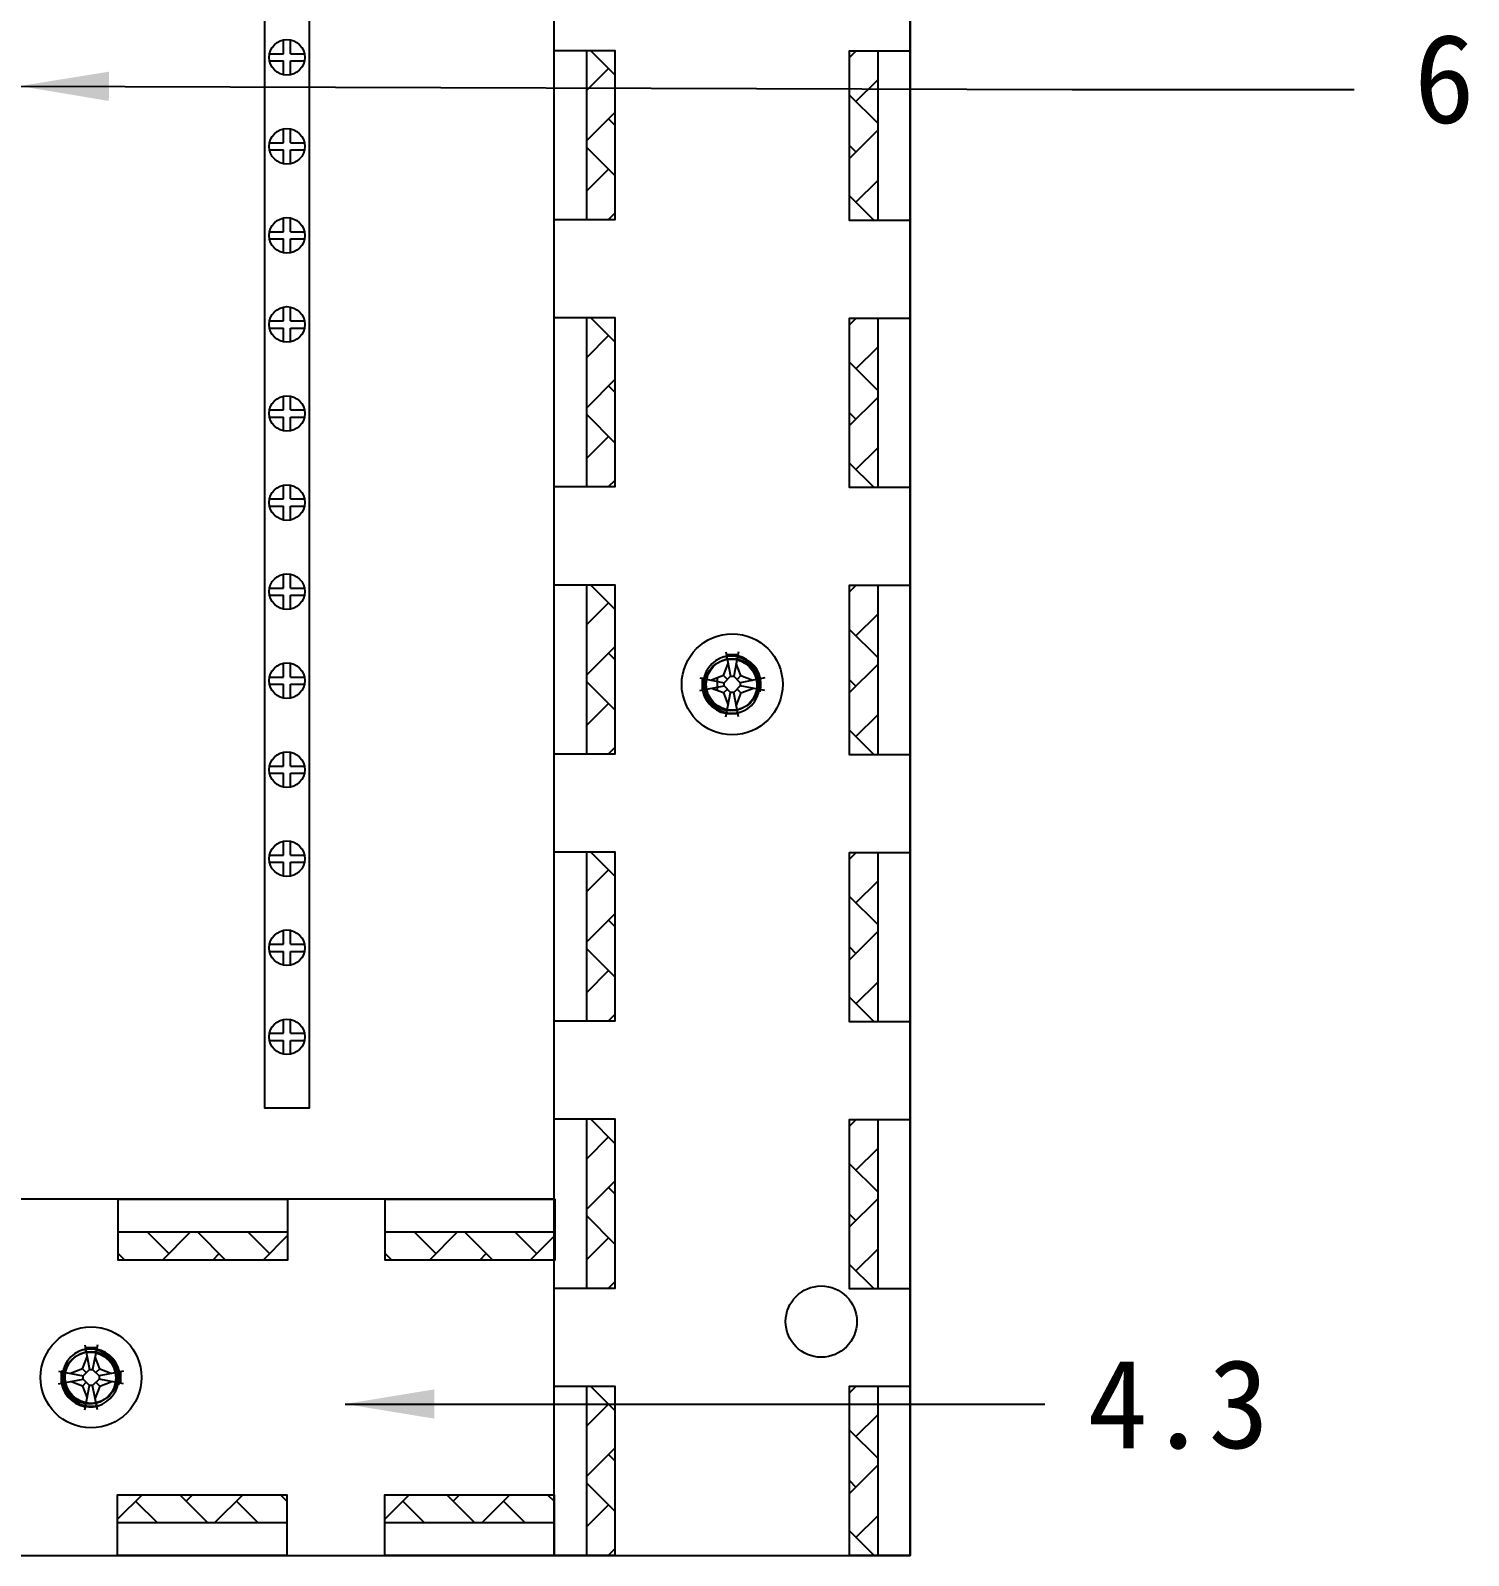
# Model space of a CAD drawing. Header units: millimetres. Extents: x 547 to 2149, y 622 to 1790.
# Drawn here: x 1330.23 to 1370.6, y 1645.39 to 1688.2 of the extents above; entities that cross this region are included whole.
import ezdxf

# ---------------------------------------------------------------- set-up
doc = ezdxf.new("R2010")
doc.units = ezdxf.units.MM
doc.linetypes.add('ACAD_ISO02W100', pattern=[15, 12, -3])
for name, color, linetype in [('元器件与线路', 7, 'Continuous'), ('英文数字标注', 3, 'Continuous'), ('虚线', 7, 'ACAD_ISO02W100')]:
    doc.layers.add(name, color=color, linetype=linetype)
doc.styles.get("Standard").update_dxf_attribs({"font": 'txt', "bigfont": 'gbcbig.shx'})
doc.dimstyles.get("Standard").update_dxf_attribs({"dimtxt": 2, "dimasz": 3, "dimexe": 0.18, "dimexo": 0.0625, "dimgap": 0.09, "dimtad": 0, "dimtih": 1, "dimtoh": 1, "dimdec": 4, "dimzin": 0, "dimdsep": 46, "dimtxsty": 'Standard', "dimcen": 0.09, "dimaunit": 1, "dimadec": 0, "dimazin": 0, "dimtfac": 1, "dimtdec": 4, "dimtofl": 0, "dimtmove": 0, "dimatfit": 3, "dimfxl": 0, "dimtolj": 1, "dimtzin": 0, "dimarcsym": 0})

msp = doc.modelspace()

# ---------------------------------------------------------------- hatches: boundary and pattern name
at = {"layer": '元器件与线路'}
h = msp.add_hatch(dxfattribs=at)
h.set_pattern_fill('AR-HBONE', color=256, scale=0.25, angle=90, style=0)
h.set_pattern_definition([(135, (1468.7883, 2113.521), (-1.4142136, 2e-14), [3, -1]), (225, (1468.0812, 2114.2281), (-1.4142136, 2e-14), [3, -1])])
h.paths.add_polyline_path([(1346.638, 1687.643), (1345.849, 1687.643), (1345.849, 1682.887), (1346.638, 1682.887)])
h = msp.add_hatch(dxfattribs=at)
h.set_pattern_fill('AR-HBONE', color=256, scale=0.25, angle=-90, style=0)
h.set_pattern_definition([(315, (1231.0777, 1256.9921), (1.4142136, -2e-14), [3, -1]), (45, (1231.7848, 1256.285), (1.4142136, -2e-14), [3, -1])])
h.paths.add_polyline_path([(1354.017, 1682.87), (1354.017, 1687.627), (1353.228, 1687.627), (1353.228, 1682.87)])
h = msp.add_hatch(dxfattribs=at)
h.set_pattern_fill('AR-HBONE', color=256, scale=0.25, angle=90, style=0)
h.set_pattern_definition([(135, (1468.7883, 2106.021), (-1.4142136, 2e-14), [3, -1]), (225, (1468.0812, 2106.7281), (-1.4142136, 2e-14), [3, -1])])
h.paths.add_polyline_path([(1346.638, 1680.143), (1345.849, 1680.143), (1345.849, 1675.387), (1346.638, 1675.387)])
h = msp.add_hatch(dxfattribs=at)
h.set_pattern_fill('AR-HBONE', color=256, scale=0.25, angle=-90, style=0)
h.set_pattern_definition([(315, (1231.0777, 1249.4921), (1.4142136, -2e-14), [3, -1]), (45, (1231.7848, 1248.785), (1.4142136, -2e-14), [3, -1])])
h.paths.add_polyline_path([(1354.017, 1675.37), (1354.017, 1680.127), (1353.228, 1680.127), (1353.228, 1675.37)])
h = msp.add_hatch(dxfattribs=at)
h.set_pattern_fill('AR-HBONE', color=256, scale=0.25, angle=90, style=0)
h.set_pattern_definition([(135, (1468.7883, 2098.521), (-1.4142136, 2e-14), [3, -1]), (225, (1468.0812, 2099.2281), (-1.4142136, 2e-14), [3, -1])])
h.paths.add_polyline_path([(1346.638, 1672.643), (1345.849, 1672.643), (1345.849, 1667.887), (1346.638, 1667.887)])
h = msp.add_hatch(dxfattribs=at)
h.set_pattern_fill('AR-HBONE', color=256, scale=0.25, angle=-90, style=0)
h.set_pattern_definition([(315, (1231.0777, 1241.9921), (1.4142136, -2e-14), [3, -1]), (45, (1231.7848, 1241.285), (1.4142136, -2e-14), [3, -1])])
h.paths.add_polyline_path([(1354.017, 1667.87), (1354.017, 1672.627), (1353.228, 1672.627), (1353.228, 1667.87)])
h = msp.add_hatch(dxfattribs=at)
h.set_pattern_fill('AR-HBONE', color=256, scale=0.25, angle=90, style=0)
h.set_pattern_definition([(135, (1468.7883, 2091.021), (-1.4142136, 2e-14), [3, -1]), (225, (1468.0812, 2091.7281), (-1.4142136, 2e-14), [3, -1])])
h.paths.add_polyline_path([(1346.638, 1665.143), (1345.849, 1665.143), (1345.849, 1660.387), (1346.638, 1660.387)])
h = msp.add_hatch(dxfattribs=at)
h.set_pattern_fill('AR-HBONE', color=256, scale=0.25, angle=-90, style=0)
h.set_pattern_definition([(315, (1231.0777, 1234.4921), (1.4142136, -2e-14), [3, -1]), (45, (1231.7848, 1233.785), (1.4142136, -2e-14), [3, -1])])
h.paths.add_polyline_path([(1354.017, 1660.37), (1354.017, 1665.127), (1353.228, 1665.127), (1353.228, 1660.37)])
h = msp.add_hatch(dxfattribs=at)
h.set_pattern_fill('AR-HBONE', color=256, scale=0.25, angle=90, style=0)
h.set_pattern_definition([(135, (1468.7883, 2083.521), (-1.4142136, 2e-14), [3, -1]), (225, (1468.0812, 2084.2281), (-1.4142136, 2e-14), [3, -1])])
h.paths.add_polyline_path([(1346.638, 1657.643), (1345.849, 1657.643), (1345.849, 1652.887), (1346.638, 1652.887)])
h = msp.add_hatch(dxfattribs=at)
h.set_pattern_fill('AR-HBONE', color=256, scale=0.25, angle=-90, style=0)
h.set_pattern_definition([(315, (1231.0777, 1226.9921), (1.4142136, -2e-14), [3, -1]), (45, (1231.7848, 1226.285), (1.4142136, -2e-14), [3, -1])])
h.paths.add_polyline_path([(1354.017, 1652.87), (1354.017, 1657.627), (1353.228, 1657.627), (1353.228, 1652.87)])
h = msp.add_hatch(dxfattribs=at)
h.set_pattern_fill('AR-HBONE', color=256, scale=0.25, style=0)
h.set_pattern_definition([(45, (1763.3276, 1531.5312), (1e-16, 1.4142136), [3, -1]), (135, (1764.0347, 1532.2383), (1e-16, 1.4142136), [3, -1])])
h.paths.add_polyline_path([(1337.45, 1654.47), (1332.693, 1654.47), (1332.693, 1653.682), (1337.45, 1653.682)])
h = msp.add_hatch(dxfattribs=at)
h.set_pattern_fill('AR-HBONE', color=256, scale=0.25, style=0)
h.set_pattern_definition([(45, (1770.8276, 1531.5312), (1e-16, 1.4142136), [3, -1]), (135, (1771.5347, 1532.2383), (1e-16, 1.4142136), [3, -1])])
h.paths.add_polyline_path([(1344.95, 1654.47), (1340.193, 1654.47), (1340.193, 1653.682), (1344.95, 1653.682)])
h = msp.add_hatch(dxfattribs=at)
h.set_pattern_fill('AR-HBONE', color=256, scale=0.25, angle=90, style=0)
h.set_pattern_definition([(135, (1468.7883, 2076.021), (-1.4142136, 2e-14), [3, -1]), (225, (1468.0812, 2076.7281), (-1.4142136, 2e-14), [3, -1])])
h.paths.add_polyline_path([(1346.638, 1650.143), (1345.849, 1650.143), (1345.849, 1645.387), (1346.638, 1645.387)])
h = msp.add_hatch(dxfattribs=at)
h.set_pattern_fill('AR-HBONE', color=256, scale=0.25, angle=-90, style=0)
h.set_pattern_definition([(315, (1231.0777, 1219.509), (1.4142136, -2e-14), [3, -1]), (45, (1231.7848, 1218.8019), (1.4142136, -2e-14), [3, -1])])
h.paths.add_polyline_path([(1354.017, 1645.387), (1354.017, 1650.143), (1353.228, 1650.143), (1353.228, 1645.387)])
h = msp.add_hatch(dxfattribs=at)
h.set_pattern_fill('AR-HBONE', color=256, scale=0.25, angle=180, style=0)
h.set_pattern_definition([(225, (906.7987, 1769.2419), (-3e-16, -1.4142136), [3, -1]), (315, (906.0916, 1768.5348), (-3e-16, -1.4142136), [3, -1])])
h.paths.add_polyline_path([(1332.676, 1647.092), (1332.676, 1646.303), (1337.433, 1646.303), (1337.433, 1647.092)])
h = msp.add_hatch(dxfattribs=at)
h.set_pattern_fill('AR-HBONE', color=256, scale=0.25, angle=180, style=0)
h.set_pattern_definition([(225, (914.2987, 1769.2419), (-3e-16, -1.4142136), [3, -1]), (315, (913.5916, 1768.5348), (-3e-16, -1.4142136), [3, -1])])
h.paths.add_polyline_path([(1340.176, 1647.092), (1340.176, 1646.303), (1344.933, 1646.303), (1344.933, 1647.092)])

# ---------------------------------------------------------------- linework, layer by layer
for p, q in [((1354.933, 1645.387), (1354.933, 1747.053)), ((1354.933, 1747.053), (1354.933, 1645.387)), ((1344.933, 1645.387), (1344.933, 1745.387)), ((1337.333, 1687.549), (1337.333, 1687.939)), ((1337.533, 1687.549), (1337.533, 1687.939)), ((1336.943, 1687.549), (1337.333, 1687.549)), ((1337.533, 1687.549), (1337.923, 1687.549)), ((1345.849, 1682.887), (1345.849, 1687.643)), ((1354.017, 1687.627), (1354.017, 1682.87)), ((1336.943, 1687.349), (1337.333, 1687.349)), ((1337.333, 1686.959), (1337.333, 1687.349)), ((1337.533, 1687.349), (1337.923, 1687.349)), ((1337.533, 1686.959), (1337.533, 1687.349)), ((1337.333, 1685.049), (1337.333, 1685.439)), ((1337.533, 1685.049), (1337.533, 1685.439)), ((1336.943, 1685.049), (1337.333, 1685.049)), ((1336.943, 1684.849), (1337.333, 1684.849)), ((1337.333, 1684.459), (1337.333, 1684.849)), ((1337.533, 1685.049), (1337.923, 1685.049)), ((1337.533, 1684.849), (1337.923, 1684.849)), ((1337.533, 1684.459), (1337.533, 1684.849)), ((1337.333, 1682.549), (1337.333, 1682.939)), ((1337.533, 1682.549), (1337.533, 1682.939)), ((1336.943, 1682.549), (1337.333, 1682.549)), ((1336.943, 1682.349), (1337.333, 1682.349)), ((1337.333, 1681.959), (1337.333, 1682.349)), ((1337.533, 1682.549), (1337.923, 1682.549)), ((1337.533, 1682.349), (1337.923, 1682.349)), ((1337.533, 1681.959), (1337.533, 1682.349)), ((1337.333, 1680.049), (1337.333, 1680.439)), ((1337.533, 1680.049), (1337.533, 1680.439)), ((1345.849, 1675.387), (1345.849, 1680.143)), ((1354.017, 1680.127), (1354.017, 1675.37)), ((1336.943, 1680.049), (1337.333, 1680.049)), ((1336.943, 1679.849), (1337.333, 1679.849)), ((1337.333, 1679.459), (1337.333, 1679.849)), ((1337.533, 1680.049), (1337.923, 1680.049)), ((1337.533, 1679.849), (1337.923, 1679.849)), ((1337.533, 1679.459), (1337.533, 1679.849)), ((1336.943, 1677.549), (1337.333, 1677.549)), ((1337.333, 1677.549), (1337.333, 1677.939)), ((1337.533, 1677.549), (1337.533, 1677.939)), ((1337.533, 1677.549), (1337.923, 1677.549)), ((1336.943, 1677.349), (1337.333, 1677.349)), ((1337.333, 1676.959), (1337.333, 1677.349)), ((1337.533, 1677.349), (1337.923, 1677.349)), ((1337.533, 1676.959), (1337.533, 1677.349)), ((1337.333, 1675.049), (1337.333, 1675.439)), ((1337.533, 1675.049), (1337.533, 1675.439)), ((1336.943, 1675.049), (1337.333, 1675.049)), ((1337.533, 1675.049), (1337.923, 1675.049)), ((1336.943, 1674.849), (1337.333, 1674.849)), ((1337.333, 1674.459), (1337.333, 1674.849)), ((1337.533, 1674.849), (1337.923, 1674.849)), ((1337.533, 1674.459), (1337.533, 1674.849)), ((1337.333, 1672.549), (1337.333, 1672.939)), ((1337.533, 1672.549), (1337.533, 1672.939)), ((1336.943, 1672.549), (1337.333, 1672.549)), ((1337.533, 1672.549), (1337.923, 1672.549)), ((1345.849, 1667.887), (1345.849, 1672.643)), ((1354.017, 1672.627), (1354.017, 1667.87)), ((1336.943, 1672.349), (1337.333, 1672.349)), ((1337.333, 1671.959), (1337.333, 1672.349)), ((1337.533, 1672.349), (1337.923, 1672.349)), ((1337.533, 1671.959), (1337.533, 1672.349)), ((1337.333, 1670.049), (1337.333, 1670.439)), ((1337.533, 1670.049), (1337.533, 1670.439)), ((1336.943, 1670.049), (1337.333, 1670.049)), ((1336.943, 1669.849), (1337.333, 1669.849)), ((1337.333, 1669.459), (1337.333, 1669.849)), ((1337.533, 1670.049), (1337.923, 1670.049)), ((1337.533, 1669.849), (1337.923, 1669.849)), ((1337.533, 1669.459), (1337.533, 1669.849)), ((1337.333, 1667.549), (1337.333, 1667.939)), ((1337.533, 1667.549), (1337.533, 1667.939)), ((1336.943, 1667.549), (1337.333, 1667.549)), ((1336.943, 1667.349), (1337.333, 1667.349)), ((1337.333, 1666.959), (1337.333, 1667.349)), ((1337.533, 1667.549), (1337.923, 1667.549)), ((1337.533, 1667.349), (1337.923, 1667.349)), ((1337.533, 1666.959), (1337.533, 1667.349)), ((1337.333, 1665.049), (1337.333, 1665.439)), ((1337.533, 1665.049), (1337.533, 1665.439)), ((1345.849, 1660.387), (1345.849, 1665.143)), ((1354.017, 1665.127), (1354.017, 1660.37)), ((1336.943, 1665.049), (1337.333, 1665.049)), ((1336.943, 1664.849), (1337.333, 1664.849)), ((1337.333, 1664.459), (1337.333, 1664.849)), ((1337.533, 1665.049), (1337.923, 1665.049)), ((1337.533, 1664.849), (1337.923, 1664.849)), ((1337.533, 1664.459), (1337.533, 1664.849)), ((1336.943, 1662.549), (1337.333, 1662.549)), ((1337.333, 1662.549), (1337.333, 1662.939)), ((1337.533, 1662.549), (1337.533, 1662.939)), ((1337.533, 1662.549), (1337.923, 1662.549)), ((1336.943, 1662.349), (1337.333, 1662.349)), ((1337.333, 1661.959), (1337.333, 1662.349)), ((1337.533, 1662.349), (1337.923, 1662.349)), ((1337.533, 1661.959), (1337.533, 1662.349)), ((1337.333, 1660.049), (1337.333, 1660.439)), ((1337.533, 1660.049), (1337.533, 1660.439)), ((1336.943, 1660.049), (1337.333, 1660.049)), ((1337.533, 1660.049), (1337.923, 1660.049)), ((1336.943, 1659.849), (1337.333, 1659.849)), ((1337.333, 1659.459), (1337.333, 1659.849)), ((1337.533, 1659.849), (1337.923, 1659.849)), ((1337.533, 1659.459), (1337.533, 1659.849)), ((1345.849, 1652.887), (1345.849, 1657.643)), ((1354.017, 1657.627), (1354.017, 1652.87)), ((1344.95, 1655.387), (1234.933, 1655.387)), ((1332.693, 1654.47), (1337.45, 1654.47)), ((1340.193, 1654.47), (1344.95, 1654.47)), ((1345.849, 1645.387), (1345.849, 1650.143)), ((1354.017, 1650.143), (1354.017, 1645.387)), ((1337.433, 1646.303), (1332.676, 1646.303)), ((1344.933, 1646.303), (1340.176, 1646.303))]:
    msp.add_line(p, q, dxfattribs=at)
at = {"layer": '元器件与线路', "color": 0, "lineweight": 25}
for p, q in [((1349.755, 1670.759), (1349.889, 1670.072)), ((1350.095, 1670.676), (1349.771, 1670.676)), ((1350.111, 1670.759), (1349.977, 1670.072)), ((1349.69, 1670.089), (1349.82, 1670.427)), ((1350.176, 1670.089), (1350.046, 1670.427)), ((1349.02, 1670.024), (1349.707, 1669.89)), ((1349.103, 1669.684), (1349.103, 1670.008)), ((1349.69, 1670.089), (1349.352, 1669.959)), ((1349.513, 1670.008), (1349.513, 1669.684)), ((1349.798, 1669.981), (1349.69, 1670.089)), ((1349.707, 1669.89), (1349.889, 1670.072)), ((1349.707, 1669.802), (1349.707, 1669.89)), ((1349.889, 1670.072), (1349.977, 1670.072)), ((1349.977, 1670.072), (1350.16, 1669.89)), ((1350.176, 1670.089), (1350.068, 1669.981)), ((1350.846, 1670.024), (1350.16, 1669.89)), ((1350.16, 1669.89), (1350.16, 1669.802)), ((1350.176, 1670.089), (1350.514, 1669.959)), ((1349.02, 1669.668), (1349.707, 1669.802)), ((1349.69, 1669.603), (1349.352, 1669.733)), ((1349.798, 1669.711), (1349.69, 1669.603)), ((1349.69, 1669.603), (1349.82, 1669.265)), ((1349.707, 1669.802), (1349.889, 1669.62)), ((1349.755, 1668.933), (1349.889, 1669.62)), ((1349.977, 1669.62), (1349.889, 1669.62)), ((1350.16, 1669.802), (1349.977, 1669.62)), ((1350.111, 1668.933), (1349.977, 1669.62)), ((1350.176, 1669.603), (1350.046, 1669.265)), ((1350.068, 1669.711), (1350.176, 1669.603)), ((1350.846, 1669.668), (1350.16, 1669.802)), ((1350.176, 1669.603), (1350.514, 1669.733)), ((1350.095, 1669.016), (1349.771, 1669.016)), ((1331.755, 1651.3), (1331.889, 1650.613)), ((1332.095, 1651.217), (1331.771, 1651.217)), ((1332.111, 1651.3), (1331.977, 1650.613)), ((1331.02, 1650.565), (1331.707, 1650.431)), ((1331.69, 1650.63), (1331.352, 1650.5)), ((1331.69, 1650.63), (1331.82, 1650.968)), ((1331.798, 1650.522), (1331.69, 1650.63)), ((1331.707, 1650.431), (1331.889, 1650.613)), ((1331.889, 1650.613), (1331.977, 1650.613)), ((1331.977, 1650.613), (1332.16, 1650.431)), ((1332.176, 1650.63), (1332.046, 1650.968)), ((1332.176, 1650.63), (1332.068, 1650.522)), ((1332.846, 1650.565), (1332.16, 1650.431)), ((1332.176, 1650.63), (1332.514, 1650.5)), ((1331.02, 1650.208), (1331.707, 1650.342)), ((1331.103, 1650.225), (1331.103, 1650.549)), ((1331.69, 1650.143), (1331.352, 1650.273)), ((1331.798, 1650.251), (1331.69, 1650.143)), ((1331.69, 1650.143), (1331.82, 1649.805)), ((1331.707, 1650.342), (1331.707, 1650.431)), ((1331.707, 1650.342), (1331.889, 1650.16)), ((1331.755, 1649.473), (1331.889, 1650.16)), ((1331.977, 1650.16), (1331.889, 1650.16)), ((1332.16, 1650.342), (1331.977, 1650.16)), ((1332.111, 1649.473), (1331.977, 1650.16)), ((1332.176, 1650.143), (1332.046, 1649.805)), ((1332.068, 1650.251), (1332.176, 1650.143)), ((1332.16, 1650.431), (1332.16, 1650.342)), ((1332.846, 1650.208), (1332.16, 1650.342)), ((1332.176, 1650.143), (1332.514, 1650.273)), ((1332.763, 1650.549), (1332.763, 1650.225)), ((1332.095, 1649.556), (1331.771, 1649.556))]:
    msp.add_line(p, q, dxfattribs=at)
at = {"layer": '元器件与线路', "color": 7}
msp.add_line((1224.933, 1645.387), (1354.933, 1645.387), dxfattribs=at)
at = {"layer": '元器件与线路'}
for points in [[(1338.058, 1699.949), (1338.058, 1657.949), (1336.808, 1657.949), (1336.808, 1699.949)], [(1344.933, 1682.887), (1344.933, 1687.643), (1346.638, 1687.643), (1346.638, 1682.887)], [(1354.933, 1687.627), (1354.933, 1682.87), (1353.228, 1682.87), (1353.228, 1687.627)], [(1344.933, 1675.387), (1344.933, 1680.143), (1346.638, 1680.143), (1346.638, 1675.387)], [(1354.933, 1680.127), (1354.933, 1675.37), (1353.228, 1675.37), (1353.228, 1680.127)], [(1344.933, 1667.887), (1344.933, 1672.643), (1346.638, 1672.643), (1346.638, 1667.887)], [(1354.933, 1672.627), (1354.933, 1667.87), (1353.228, 1667.87), (1353.228, 1672.627)], [(1344.933, 1660.387), (1344.933, 1665.143), (1346.638, 1665.143), (1346.638, 1660.387)], [(1354.933, 1665.127), (1354.933, 1660.37), (1353.228, 1660.37), (1353.228, 1665.127)], [(1344.933, 1652.887), (1344.933, 1657.643), (1346.638, 1657.643), (1346.638, 1652.887)], [(1354.933, 1657.627), (1354.933, 1652.87), (1353.228, 1652.87), (1353.228, 1657.627)], [(1332.693, 1655.387), (1337.45, 1655.387), (1337.45, 1653.682), (1332.693, 1653.682)], [(1340.193, 1655.387), (1344.95, 1655.387), (1344.95, 1653.682), (1340.193, 1653.682)], [(1344.933, 1645.387), (1344.933, 1650.143), (1346.638, 1650.143), (1346.638, 1645.387)], [(1354.933, 1650.143), (1354.933, 1645.387), (1353.228, 1645.387), (1353.228, 1650.143)], [(1337.433, 1645.387), (1332.676, 1645.387), (1332.676, 1647.092), (1337.433, 1647.092)], [(1344.933, 1645.387), (1340.176, 1645.387), (1340.176, 1647.092), (1344.933, 1647.092)]]:
    msp.add_lwpolyline(points, close=True, dxfattribs=at)
for centre in [(1337.433, 1687.449), (1337.433, 1684.949), (1337.433, 1682.449), (1337.433, 1679.949), (1337.433, 1677.449), (1337.433, 1674.949), (1337.433, 1672.449), (1337.433, 1669.949), (1337.433, 1667.449), (1337.433, 1664.949), (1337.433, 1662.449), (1337.433, 1659.949)]:
    msp.add_circle(centre, 0.5, dxfattribs=at)
at = {"layer": '元器件与线路', "color": 0, "lineweight": 25}
for centre in [(1349.933, 1669.846), (1331.933, 1650.387)]:
    msp.add_circle(centre, 1.417, dxfattribs=at)
at = {"layer": '元器件与线路', "color": 0}
for centre in [(1349.898, 1669.827), (1349.933, 1669.846), (1331.898, 1650.368), (1331.933, 1650.387)]:
    msp.add_circle(centre, 0.729, dxfattribs=at)
for centre, start, end in [((1349.898, 1669.827), 165, 105), ((1349.933, 1669.846), 344.9785, 284.9785), ((1331.898, 1650.368), 165, 105), ((1331.933, 1650.387), 344.9785, 284.9785)]:
    msp.add_arc(centre, 0.81, start, end, dxfattribs=at)
at = {"layer": '虚线'}
msp.add_circle((1352.433, 1651.954), 1, dxfattribs=at)

# ---------------------------------------------------------------- texts
at = {"layer": '英文数字标注', "char_height": 2.5, "attachment_point": 5}
for s, insert, width in [('\\A1;{\\fSimSun|b0|i0|c134|p2;6}', (1369.927, 1686.836), 4), ('\\A1;{\\fSimSun|b0|i0|c134|p2;4.3}', (1362.453, 1649.628), 3.37829)]:
    msp.add_mtext(s, dxfattribs=dict(at, insert=insert, width=width))

# ---------------------------------------------------------------- leaders
at = {"layer": '英文数字标注'}
for points in [[(1329.933, 1686.643), (1359.481, 1686.549), (1367.391, 1686.549)], [(1339.066, 1649.64), (1349.738, 1649.64), (1358.709, 1649.64)]]:
    msp.add_leader(points, dimstyle='Standard', override={"dimasz": 2.5, "dimgap": 0.09, "dimtad": 0}, dxfattribs=at)

doc.saveas('drawing.dxf')
